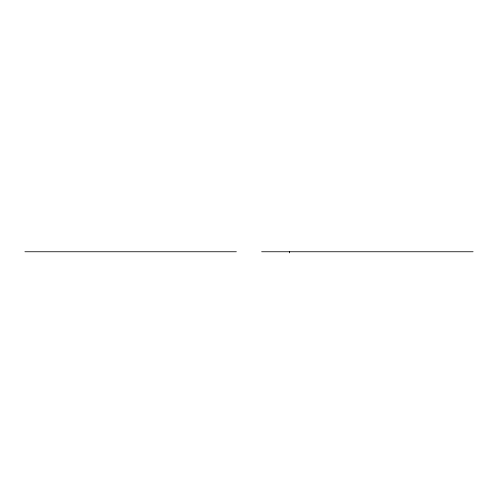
<?xml version="1.0" encoding="UTF-8"?>
<svg xmlns="http://www.w3.org/2000/svg" width="498" height="498" viewBox="0 0 498 498"><rect width="100%" height="100%" fill="white"/><g stroke="black" fill="none" stroke-linecap="round" stroke-linejoin="round"><path stroke-width="0.75" d="M24.9 251.751L236.351 251.751M261.649 251.751L473.1 251.751M289.506 251.751L289.506 252.853"/></g></svg>
